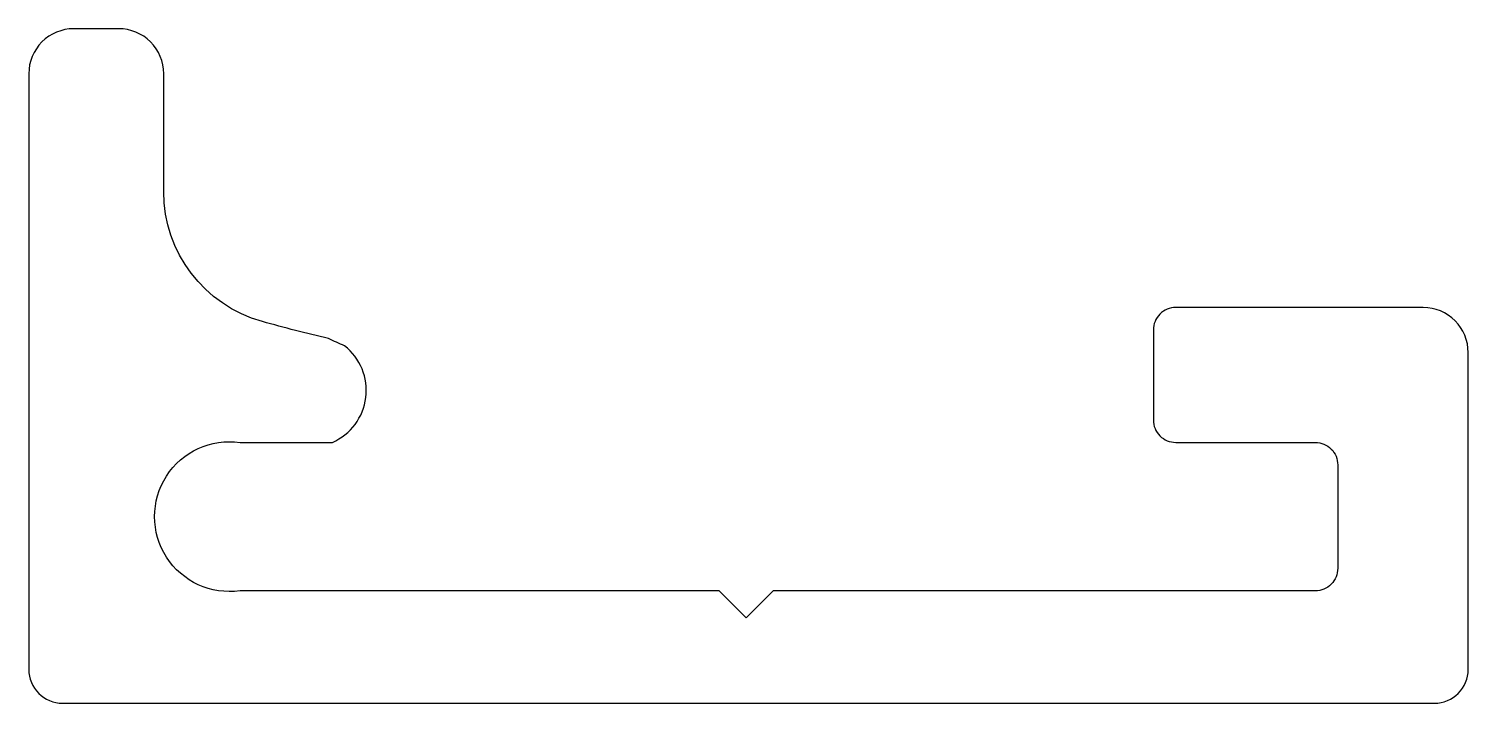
# Model space of a CAD drawing. Extents: x 158.4 to 190.4, y 229.9 to 244.9.
import ezdxf

# ---------------------------------------------------------------- set-up
doc = ezdxf.new("R2010")
doc.units = 0
doc.layers.add('ANA', color=220, linetype='CONTINUOUS')

msp = doc.modelspace()

# ---------------------------------------------------------------- linework, layer by layer
at = {"layer": 'ANA'}
msp.add_lwpolyline([(187.008, 232.356), (174.957, 232.356), (174.357, 231.756), (173.757, 232.356), (163.105, 232.356, -1.151515), (163.105, 235.656), (165.158, 235.656, 0.565728), (165.428, 237.806, -0.032751), (165.071, 237.97, -0.012089), (163.601, 238.343, -0.336542), (161.408, 241.232), (161.408, 243.856, 0.414214), (160.408, 244.856), (159.408, 244.856, 0.414214), (158.408, 243.856), (158.408, 230.606, 0.414214), (159.158, 229.856), (189.658, 229.856, 0.414214), (190.408, 230.606), (190.408, 237.656, 0.414214), (189.408, 238.656), (183.908, 238.656, 0.414214), (183.408, 238.156), (183.408, 236.156, 0.414214), (183.908, 235.656), (187.008, 235.656, -0.414214), (187.508, 235.156), (187.508, 232.856, -0.414214)], format="xyb", close=True, dxfattribs=at)

doc.saveas('drawing.dxf')
